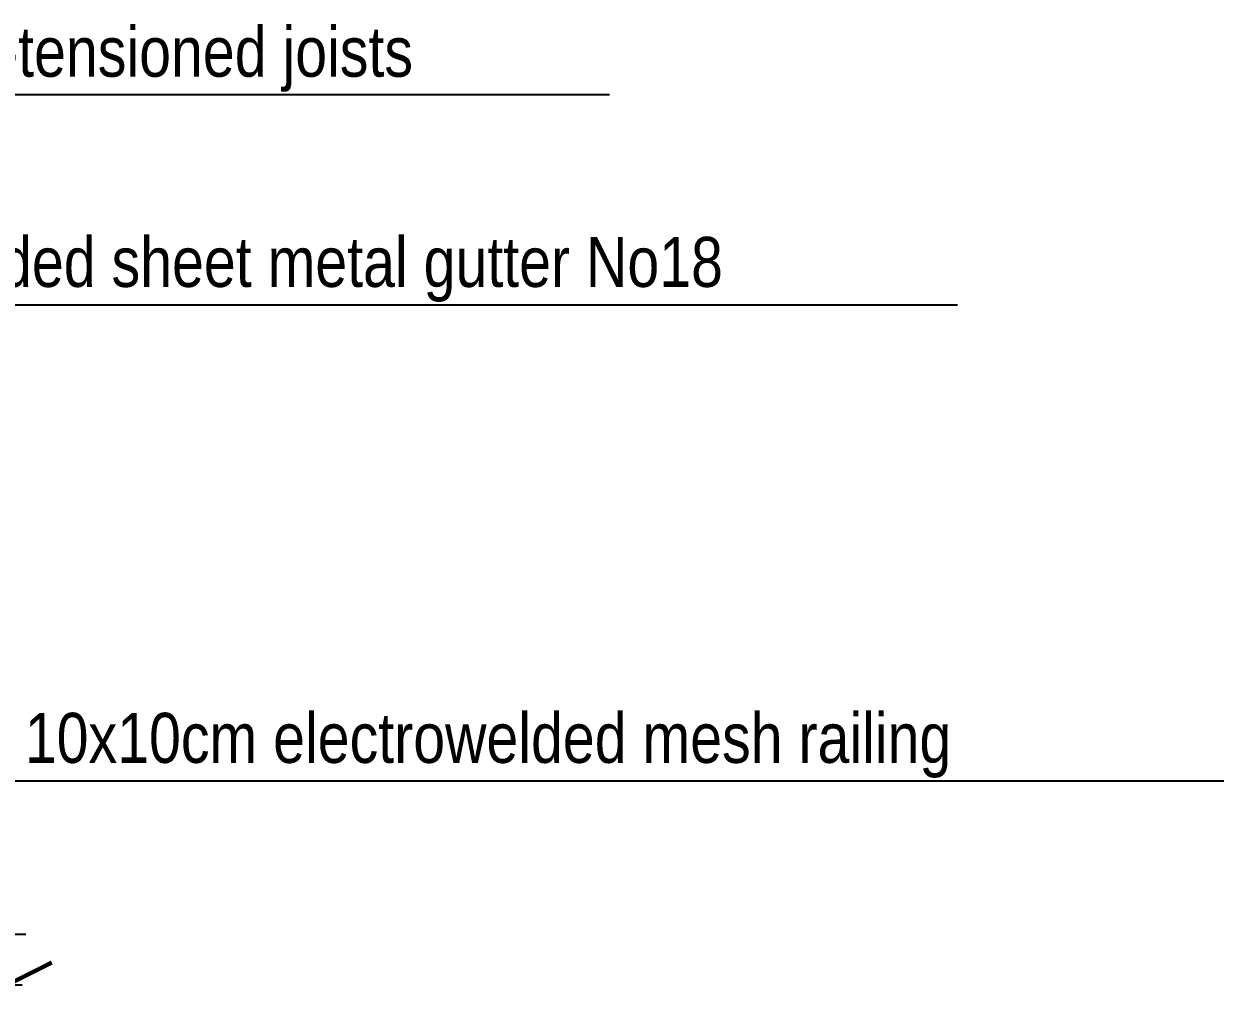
# Model space of a CAD drawing. Header units: millimetres. Extents: x 221 to 543, y -43 to 148.
# Drawn here: x 299.27 to 302.425, y 45.049 to 47.612 of the extents above; entities that cross this region are included whole.
import ezdxf

# ---------------------------------------------------------------- set-up
doc = ezdxf.new("R2010")
doc.units = ezdxf.units.MM
doc.linetypes.add('HIDDEN2', pattern=[4.7625, 3.175, -1.5875])
doc.layers.add('10-M-A-100', color=3, linetype='Continuous')
doc.layers.add('10-NIVELES EN CORTE', color=7, linetype='Continuous')
doc.styles.add('NARROW', font='ARIALN.TTF')

# ---------------------------------------------------------------- blocks, each defined once
blk = doc.blocks.new('NIVEL-CORTE')
at = {"color": 8}
for p, q in [((0, 0.3332), (0, -0.0499)), ((-0.0639, 0.1759), (0.3926, 0.1759))]:
    blk.add_line(p, q, dxfattribs=at)
at = {"layer": '10-M-A-100', "color": 8, "linetype": 'HIDDEN2', "ltscale": 0.03}
blk.add_line((0.3491, 0), (-0.0639, 0), dxfattribs=at)
at = {"layer": '10-NIVELES EN CORTE', "const_width": 0.015}
for points in [[(0, 0), (-0.1552, 0.0778)], [(0, 0), (0.1552, 0.0778)]]:
    blk.add_lwpolyline(points, dxfattribs=at)
at = {"layer": '10-NIVELES EN CORTE', "style": 'NARROW'}
blk.add_attdef('NIVEL', (0.0552, 0.2039), '', height=0.17, dxfattribs=at)

msp = doc.modelspace()

# ---------------------------------------------------------------- linework, layer by layer
for p, q in [((298.044, 47.4263), (300.8091, 47.4263)), ((298.9592, 46.8736), (301.7243, 46.8736)), ((299.2335, 45.6223), (302.4252, 45.6223))]:
    msp.add_line(p, q)

# ---------------------------------------------------------------- block references
at = {"color": 3}
ref = msp.add_blockref('NIVEL-CORTE', (299.2266, 45.0859), dxfattribs=dict(at, xscale=-0.75, yscale=0.75, zscale=0.75))
ref.add_attrib('NIVEL', '+3.65', (298.8335, 45.2388), dxfattribs={"layer": '10-NIVELES EN CORTE', "height": 0.1275, "style": 'NARROW'})

# ---------------------------------------------------------------- texts
at = {"color": 0, "style": 'NARROW'}
for s, p in [('Snu vea with pre-tensioned joists', (298.0826, 47.4733)), ('Folded sheet metal gutter No18', (298.9978, 46.9206)), ('10x10cm electrowelded mesh railing', (299.2721, 45.6693))]:
    msp.add_text(s, height=0.131483, dxfattribs=at).set_placement(p)

doc.saveas('drawing.dxf')
